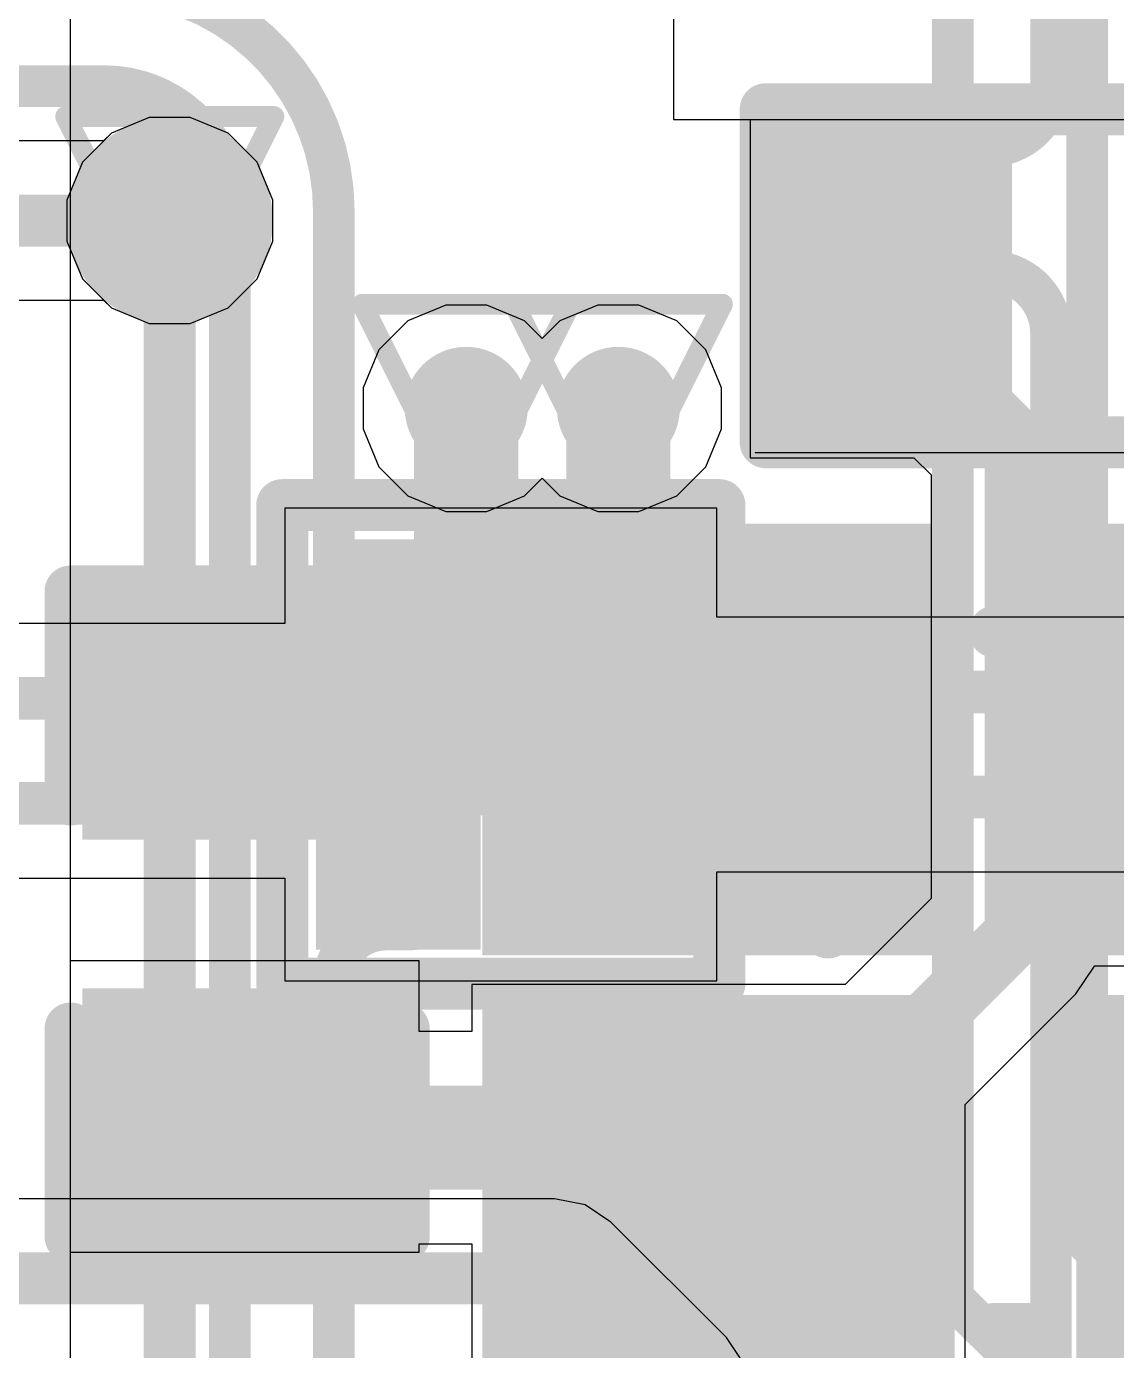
# Model space of a CAD drawing. Header units: inches. Extents: x -6 to 283, y -12 to 154.
# Drawn here: x 18.563 to 21.223, y 3.135 to 6.367 of the extents above; entities that cross this region are included whole.
import ezdxf

# ---------------------------------------------------------------- set-up
doc = ezdxf.new("R2010")
doc.units = ezdxf.units.IN
for name, color, linetype in [('Bottom Layer', 5, 'Continuous'), ('Bottom Overlay', 54, 'Continuous'), ('Bottom Paste', 16, 'Continuous'), ('Bottom Solder', 6, 'Continuous'), ('Drill Drawing', 1, 'Continuous'), ('GND-1', 16, 'Continuous'), ('GND-2', 90, 'Continuous'), ('GND-3', 216, 'Continuous'), ('GND-4', 54, 'Continuous'), ('PWR-1', 156, 'Continuous'), ('PWR-2', 130, 'Continuous'), ('Signal L1', 76, 'Continuous'), ('Signal L2', 6, 'Continuous'), ('Top Layer', 1, 'Continuous'), ('Top Overlay', 2, 'Continuous'), ('Top Paste', 8, 'Continuous'), ('Top Solder', 216, 'Continuous'), ('Via Holes', 16, 'Continuous')]:
    doc.layers.add(name, color=color, linetype=linetype)

# ---------------------------------------------------------------- blocks, each defined once
blk = doc.blocks.new('Q22FA12800078__46')
at = {"layer": 'Top Layer'}
for points in [[(-1.2, 1), (-0.25, 1), (-0.25, 0.15), (-1.2, 0.15)], [(0.25, 1), (1.2, 1), (1.2, 0.15), (0.25, 0.15)], [(-1.2, -0.15), (-0.25, -0.15), (-0.25, -1), (-1.2, -1)], [(0.25, -0.15), (1.2, -0.15), (1.2, -1), (0.25, -1)]]:
    blk.add_hatch(color=1, dxfattribs=at).paths.add_polyline_path(points)
at = {"layer": 'Top Paste'}
for points in [[(-1.2, 1), (-0.25, 1), (-0.25, 0.15), (-1.2, 0.15)], [(0.25, 1), (1.2, 1), (1.2, 0.15), (0.25, 0.15)], [(-1.2, -0.15), (-0.25, -0.15), (-0.25, -1), (-1.2, -1)], [(0.25, -0.15), (1.2, -0.15), (1.2, -1), (0.25, -1)]]:
    blk.add_hatch(color=8, dxfattribs=at).paths.add_polyline_path(points)
at = {"layer": 'Top Solder'}
for points in [[(-1.3016, 1.1016), (-0.1484, 1.1016), (-0.1484, 0.0484), (-1.3016, 0.0484)], [(0.1484, 1.1016), (1.3016, 1.1016), (1.3016, 0.0484), (0.1484, 0.0484)], [(-1.3016, -0.0484), (-0.1484, -0.0484), (-0.1484, -1.1016), (-1.3016, -1.1016)], [(0.1484, -0.0484), (1.3016, -0.0484), (1.3016, -1.1016), (0.1484, -1.1016)]]:
    blk.add_hatch(color=216, dxfattribs=at).paths.add_polyline_path(points)
at = {"layer": 'Top Overlay'}
for points in [[(-1.5332, 1.1202, 0.127, 0.127, 0), (-1.5332, 0.8734, 0.127, 0.127, 0)], [(-1.4098, 0.9968, 0.127, 0.127, 0), (-1.5332, 1.1202, 0.127, 0.127, 0)], [(-1.4098, 0.9968, 0.127, 0.127, 0), (-1.5332, 0.8734, 0.127, 0.127, 0)], [(0.0508, 0.8636, 0.127, 0.127, 0), (-0.0508, 0.8636, 0.127, 0.127, 0)], [(0.0508, -0.8382, 0.127, 0.127, 0), (-0.0508, -0.8382, 0.127, 0.127, 0)]]:
    blk.add_lwpolyline(points, format="xyseb", dxfattribs=at)
for points in [[(-1.5649, 1.1202, 0.0635, 0.0635, 1), (-1.5014, 1.1202, 0.0635, 0.0635, 1)], [(-1.5649, 1.1202, 0.0635, 0.0635, 1), (-1.5014, 1.1202, 0.0635, 0.0635, 1)], [(-1.4415, 0.9968, 0.0635, 0.0635, 1), (-1.378, 0.9968, 0.0635, 0.0635, 1)], [(-1.4415, 0.9968, 0.0635, 0.0635, 1), (-1.378, 0.9968, 0.0635, 0.0635, 1)], [(-1.5649, 0.8734, 0.0635, 0.0635, 1), (-1.5014, 0.8734, 0.0635, 0.0635, 1)], [(-1.5649, 0.8734, 0.0635, 0.0635, 1), (-1.5014, 0.8734, 0.0635, 0.0635, 1)], [(-0.0825, 0.8636, 0.0635, 0.0635, 1), (-0.0191, 0.8636, 0.0635, 0.0635, 1)], [(0.0191, 0.8636, 0.0635, 0.0635, 1), (0.0825, 0.8636, 0.0635, 0.0635, 1)], [(-0.0825, -0.8382, 0.0635, 0.0635, 1), (-0.0191, -0.8382, 0.0635, 0.0635, 1)], [(0.0191, -0.8382, 0.0635, 0.0635, 1), (0.0825, -0.8382, 0.0635, 0.0635, 1)]]:
    blk.add_lwpolyline(points, format="xyseb", close=True, dxfattribs=at)
blk = doc.blocks.new('R___0402_74')
at = {"layer": 'Top Layer'}
for points in [[(-0.6985, -0.3175), (-0.6985, 0.3175), (-0.2413, 0.3175), (-0.2413, -0.3175)], [(0.2413, -0.3175), (0.2413, 0.3175), (0.6985, 0.3175), (0.6985, -0.3175)]]:
    blk.add_hatch(color=1, dxfattribs=at).paths.add_polyline_path(points)
at = {"layer": 'Top Paste'}
for points in [[(-0.6985, -0.3175), (-0.6985, 0.3175), (-0.2413, 0.3175), (-0.2413, -0.3175)], [(0.2413, -0.3175), (0.2413, 0.3175), (0.6985, 0.3175), (0.6985, -0.3175)]]:
    blk.add_hatch(color=8, dxfattribs=at).paths.add_polyline_path(points)
at = {"layer": 'Top Solder'}
for points in [[(-0.7535, -0.3725), (-0.7535, 0.3725), (-0.1863, 0.3725), (-0.1863, -0.3725)], [(0.1863, -0.3725), (0.1863, 0.3725), (0.7535, 0.3725), (0.7535, -0.3725)]]:
    blk.add_hatch(color=216, dxfattribs=at).paths.add_polyline_path(points)
at = {"layer": 'Top Overlay'}
for points in [[(-0.7874, -0.4064, 0.127, 0.127, 0), (-0.7874, 0.4064, 0.127, 0.127, 0)], [(-0.7874, 0.4064, 0.127, 0.127, 0), (0.7874, 0.4064, 0.127, 0.127, 0)], [(0.7874, -0.4064, 0.127, 0.127, 0), (0.7874, 0.4064, 0.127, 0.127, 0)], [(-0.7874, -0.4064, 0.127, 0.127, 0), (0.7874, -0.4064, 0.127, 0.127, 0)], [(-0.8128, -0.4318, 0.00323, 0.00323, 0), (0.8128, -0.4318, 0.00323, 0.00323, 0)]]:
    blk.add_lwpolyline(points, format="xyseb", dxfattribs=at)
for points in [[(-0.8191, 0.4064, 0.0635, 0.0635, 1), (-0.7556, 0.4064, 0.0635, 0.0635, 1)], [(-0.8191, 0.4064, 0.0635, 0.0635, 1), (-0.7556, 0.4064, 0.0635, 0.0635, 1)], [(0.7556, 0.4064, 0.0635, 0.0635, 1), (0.8191, 0.4064, 0.0635, 0.0635, 1)], [(0.7556, 0.4064, 0.0635, 0.0635, 1), (0.8191, 0.4064, 0.0635, 0.0635, 1)], [(-0.8191, -0.4064, 0.0635, 0.0635, 1), (-0.7556, -0.4064, 0.0635, 0.0635, 1)], [(-0.8191, -0.4064, 0.0635, 0.0635, 1), (-0.7556, -0.4064, 0.0635, 0.0635, 1)], [(0.7556, -0.4064, 0.0635, 0.0635, 1), (0.8191, -0.4064, 0.0635, 0.0635, 1)], [(0.7556, -0.4064, 0.0635, 0.0635, 1), (0.8191, -0.4064, 0.0635, 0.0635, 1)], [(-0.8136, -0.4318, 0.00161, 0.00161, 1), (-0.812, -0.4318, 0.00161, 0.00161, 1)], [(0.812, -0.4318, 0.00161, 0.00161, 1), (0.8136, -0.4318, 0.00161, 0.00161, 1)]]:
    blk.add_lwpolyline(points, format="xyseb", close=True, dxfattribs=at)
blk = doc.blocks.new('0302_B_180')
at = {"layer": 'Bottom Layer'}
for points in [[(-0.4001, 0.45), (-0.1001, 0.45), (-0.1001, 0.15), (-0.4001, 0.15)], [(0.1001, 0.45), (0.4001, 0.45), (0.4001, 0.15), (0.1001, 0.15)], [(-0.4001, -0.15), (-0.1001, -0.15), (-0.1001, -0.45), (-0.4001, -0.45)], [(0.1001, -0.15), (0.4001, -0.15), (0.4001, -0.45), (0.1001, -0.45)]]:
    blk.add_hatch(color=5, dxfattribs=at).paths.add_polyline_path(points)
at = {"layer": 'Bottom Paste'}
for points in [[(-0.4001, 0.45), (-0.1001, 0.45), (-0.1001, 0.15), (-0.4001, 0.15)], [(0.1001, 0.45), (0.4001, 0.45), (0.4001, 0.15), (0.1001, 0.15)], [(-0.4001, -0.15), (-0.1001, -0.15), (-0.1001, -0.45), (-0.4001, -0.45)], [(0.1001, -0.15), (0.4001, -0.15), (0.4001, -0.45), (0.1001, -0.45)]]:
    blk.add_hatch(color=16, dxfattribs=at).paths.add_polyline_path(points)
at = {"layer": 'Bottom Solder'}
for points in [[(-0.4509, 0.5008), (-0.0493, 0.5008), (-0.0493, 0.0992), (-0.4509, 0.0992)], [(0.0493, 0.5008), (0.4509, 0.5008), (0.4509, 0.0992), (0.0493, 0.0992)], [(-0.4509, -0.0992), (-0.0493, -0.0992), (-0.0493, -0.5008), (-0.4509, -0.5008)], [(0.0493, -0.0992), (0.4509, -0.0992), (0.4509, -0.5008), (0.0493, -0.5008)]]:
    blk.add_hatch(color=6, dxfattribs=at).paths.add_polyline_path(points)
at = {"layer": 'Bottom Overlay'}
for points in [[(-0.5334, 0.5842, 0.127, 0.127, 0), (0.5334, 0.5842, 0.127, 0.127, 0)], [(-0.5334, -0.5842, 0.127, 0.127, 0), (-0.5334, 0.5842, 0.127, 0.127, 0)], [(0.5334, -0.5842, 0.127, 0.127, 0), (0.5334, 0.5842, 0.127, 0.127, 0)], [(0.6713, -0.3318, 0.127, 0.127, 0), (0.7983, -0.2048, 0.127, 0.127, 0)], [(0.7983, -0.4588, 0.127, 0.127, 0), (0.7983, -0.2048, 0.127, 0.127, 0)], [(0.6713, -0.3318, 0.127, 0.127, 0), (0.7983, -0.4588, 0.127, 0.127, 0)], [(-0.5334, -0.5842, 0.127, 0.127, 0), (0.5334, -0.5842, 0.127, 0.127, 0)]]:
    blk.add_lwpolyline(points, format="xyseb", dxfattribs=at)
for points in [[(-0.5651, 0.5842, 0.0635, 0.0635, 1), (-0.5016, 0.5842, 0.0635, 0.0635, 1)], [(-0.5651, 0.5842, 0.0635, 0.0635, 1), (-0.5016, 0.5842, 0.0635, 0.0635, 1)], [(0.5016, 0.5842, 0.0635, 0.0635, 1), (0.5651, 0.5842, 0.0635, 0.0635, 1)], [(0.5016, 0.5842, 0.0635, 0.0635, 1), (0.5651, 0.5842, 0.0635, 0.0635, 1)], [(0.7666, -0.2048, 0.0635, 0.0635, 1), (0.8301, -0.2048, 0.0635, 0.0635, 1)], [(0.7666, -0.2048, 0.0635, 0.0635, 1), (0.8301, -0.2048, 0.0635, 0.0635, 1)], [(0.6396, -0.3318, 0.0635, 0.0635, 1), (0.7031, -0.3318, 0.0635, 0.0635, 1)], [(0.6396, -0.3318, 0.0635, 0.0635, 1), (0.7031, -0.3318, 0.0635, 0.0635, 1)], [(0.7666, -0.4588, 0.0635, 0.0635, 1), (0.8301, -0.4588, 0.0635, 0.0635, 1)], [(0.7666, -0.4588, 0.0635, 0.0635, 1), (0.8301, -0.4588, 0.0635, 0.0635, 1)], [(-0.5651, -0.5842, 0.0635, 0.0635, 1), (-0.5016, -0.5842, 0.0635, 0.0635, 1)], [(-0.5651, -0.5842, 0.0635, 0.0635, 1), (-0.5016, -0.5842, 0.0635, 0.0635, 1)], [(0.5016, -0.5842, 0.0635, 0.0635, 1), (0.5651, -0.5842, 0.0635, 0.0635, 1)], [(0.5016, -0.5842, 0.0635, 0.0635, 1), (0.5651, -0.5842, 0.0635, 0.0635, 1)]]:
    blk.add_lwpolyline(points, format="xyseb", close=True, dxfattribs=at)
blk = doc.blocks.new('C___0402_228')
at = {"layer": 'Top Layer'}
for points in [[(-0.6985, -0.3175), (-0.6985, 0.3175), (-0.2413, 0.3175), (-0.2413, -0.3175)], [(0.2413, -0.3175), (0.2413, 0.3175), (0.6985, 0.3175), (0.6985, -0.3175)]]:
    blk.add_hatch(color=1, dxfattribs=at).paths.add_polyline_path(points)
at = {"layer": 'Top Paste'}
for points in [[(-0.6985, -0.3175), (-0.6985, 0.3175), (-0.2413, 0.3175), (-0.2413, -0.3175)], [(0.2413, -0.3175), (0.2413, 0.3175), (0.6985, 0.3175), (0.6985, -0.3175)]]:
    blk.add_hatch(color=8, dxfattribs=at).paths.add_polyline_path(points)
at = {"layer": 'Top Solder'}
for points in [[(-0.7585, -0.3775), (-0.7585, 0.3775), (-0.1813, 0.3775), (-0.1813, -0.3775)], [(0.1813, -0.3775), (0.1813, 0.3775), (0.7585, 0.3775), (0.7585, -0.3775)]]:
    blk.add_hatch(color=216, dxfattribs=at).paths.add_polyline_path(points)
at = {"layer": 'Top Overlay'}
for points in [[(-0.2794, 0.4064, 0.127, 0.127, 0), (-0.7874, 0.4064, 0.127, 0.127, 0)], [(-0.7874, -0.4064, 0.127, 0.127, 0), (-0.7874, 0.4064, 0.127, 0.127, 0)], [(0.2794, 0.4064, 0.127, 0.127, 0), (0.7874, 0.4064, 0.127, 0.127, 0)], [(0.7874, -0.4064, 0.127, 0.127, 0), (0.7874, 0.4064, 0.127, 0.127, 0)], [(-0.7874, -0.4064, 0.127, 0.127, 0), (-0.2794, -0.4064, 0.127, 0.127, 0)], [(0.2794, -0.4064, 0.127, 0.127, 0), (0.7874, -0.4064, 0.127, 0.127, 0)]]:
    blk.add_lwpolyline(points, format="xyseb", dxfattribs=at)
for points in [[(-0.8191, 0.4064, 0.0635, 0.0635, 1), (-0.7556, 0.4064, 0.0635, 0.0635, 1)], [(-0.8191, 0.4064, 0.0635, 0.0635, 1), (-0.7556, 0.4064, 0.0635, 0.0635, 1)], [(-0.3111, 0.4064, 0.0635, 0.0635, 1), (-0.2477, 0.4064, 0.0635, 0.0635, 1)], [(0.2477, 0.4064, 0.0635, 0.0635, 1), (0.3111, 0.4064, 0.0635, 0.0635, 1)], [(0.7556, 0.4064, 0.0635, 0.0635, 1), (0.8191, 0.4064, 0.0635, 0.0635, 1)], [(0.7556, 0.4064, 0.0635, 0.0635, 1), (0.8191, 0.4064, 0.0635, 0.0635, 1)], [(-0.8192, -0.4064, 0.0635, 0.0635, 1), (-0.7557, -0.4064, 0.0635, 0.0635, 1)], [(-0.8192, -0.4064, 0.0635, 0.0635, 1), (-0.7557, -0.4064, 0.0635, 0.0635, 1)], [(-0.3111, -0.4064, 0.0635, 0.0635, 1), (-0.2477, -0.4064, 0.0635, 0.0635, 1)], [(0.2477, -0.4064, 0.0635, 0.0635, 1), (0.3112, -0.4064, 0.0635, 0.0635, 1)], [(0.7556, -0.4064, 0.0635, 0.0635, 1), (0.8191, -0.4064, 0.0635, 0.0635, 1)], [(0.7556, -0.4064, 0.0635, 0.0635, 1), (0.8191, -0.4064, 0.0635, 0.0635, 1)]]:
    blk.add_lwpolyline(points, format="xyseb", close=True, dxfattribs=at)

msp = doc.modelspace()

# ---------------------------------------------------------------- hatches: boundary and pattern name
at = {"layer": 'Bottom Layer'}
h = msp.add_hatch(color=5, dxfattribs=at)
edge = h.paths.add_edge_path()
edge.add_arc((18.9128, 5.8935), 0.15, 0, 360)
h = msp.add_hatch(color=5, dxfattribs=at)
edge = h.paths.add_edge_path()
edge.add_arc((19.6361, 5.4353), 0.15, 0, 360)
h = msp.add_hatch(color=5, dxfattribs=at)
edge = h.paths.add_edge_path()
edge.add_arc((20.0074, 5.4353), 0.15, 0, 360)
at = {"layer": 'Bottom Solder'}
h = msp.add_hatch(color=6, dxfattribs=at)
edge = h.paths.add_edge_path()
edge.add_arc((18.9128, 5.8935), 0.2516, 0, 360)
at = {"layer": 'GND-1'}
h = msp.add_hatch(color=16, dxfattribs=at)
edge = h.paths.add_edge_path()
edge.add_arc((19.6361, 5.4353), 0.15, 0, 360)
h = msp.add_hatch(color=16, dxfattribs=at)
edge = h.paths.add_edge_path()
edge.add_arc((20.0074, 5.4353), 0.15, 0, 360)
at = {"layer": 'GND-2'}
h = msp.add_hatch(color=90, dxfattribs=at)
edge = h.paths.add_edge_path()
edge.add_arc((19.6361, 5.4353), 0.15, 0, 360)
h = msp.add_hatch(color=90, dxfattribs=at)
edge = h.paths.add_edge_path()
edge.add_arc((20.0074, 5.4353), 0.15, 0, 360)
at = {"layer": 'GND-3'}
h = msp.add_hatch(color=216, dxfattribs=at)
edge = h.paths.add_edge_path()
edge.add_arc((19.6361, 5.4353), 0.15, 0, 360)
h = msp.add_hatch(color=216, dxfattribs=at)
edge = h.paths.add_edge_path()
edge.add_arc((20.0074, 5.4353), 0.15, 0, 360)
at = {"layer": 'GND-4'}
h = msp.add_hatch(color=54, dxfattribs=at)
edge = h.paths.add_edge_path()
edge.add_arc((18.9128, 5.8935), 0.15, 0, 360)
h = msp.add_hatch(color=54, dxfattribs=at)
edge = h.paths.add_edge_path()
edge.add_arc((19.6361, 5.4353), 0.15, 0, 360)
h = msp.add_hatch(color=54, dxfattribs=at)
edge = h.paths.add_edge_path()
edge.add_arc((20.0074, 5.4353), 0.15, 0, 360)
at = {"layer": 'PWR-1'}
h = msp.add_hatch(color=156, dxfattribs=at)
edge = h.paths.add_edge_path()
edge.add_arc((19.6361, 5.4353), 0.15, 0, 360)
h = msp.add_hatch(color=156, dxfattribs=at)
edge = h.paths.add_edge_path()
edge.add_arc((20.0074, 5.4353), 0.15, 0, 360)
at = {"layer": 'PWR-2'}
h = msp.add_hatch(color=130, dxfattribs=at)
edge = h.paths.add_edge_path()
edge.add_arc((19.6361, 5.4353), 0.15, 0, 360)
h = msp.add_hatch(color=130, dxfattribs=at)
edge = h.paths.add_edge_path()
edge.add_arc((20.0074, 5.4353), 0.15, 0, 360)
at = {"layer": 'Signal L1'}
h = msp.add_hatch(color=76, dxfattribs=at)
edge = h.paths.add_edge_path()
edge.add_arc((19.6361, 5.4353), 0.15, 0, 360)
h = msp.add_hatch(color=76, dxfattribs=at)
edge = h.paths.add_edge_path()
edge.add_arc((20.0074, 5.4353), 0.15, 0, 360)
at = {"layer": 'Signal L2'}
h = msp.add_hatch(color=6, dxfattribs=at)
edge = h.paths.add_edge_path()
edge.add_arc((18.9128, 5.8935), 0.15, 0, 360)
h = msp.add_hatch(color=6, dxfattribs=at)
edge = h.paths.add_edge_path()
edge.add_arc((19.6361, 5.4353), 0.15, 0, 360)
h = msp.add_hatch(color=6, dxfattribs=at)
edge = h.paths.add_edge_path()
edge.add_arc((20.0074, 5.4353), 0.15, 0, 360)
at = {"layer": 'Top Layer'}
h = msp.add_hatch(color=1, dxfattribs=at)
edge = h.paths.add_edge_path()
edge.add_arc((19.6361, 5.4353), 0.15, 0, 360)
h = msp.add_hatch(color=1, dxfattribs=at)
edge = h.paths.add_edge_path()
edge.add_arc((20.0074, 5.4353), 0.15, 0, 360)
msp.add_hatch(color=1, dxfattribs=at).paths.add_polyline_path([(18.7596, 4.4421), (20.7267, 4.4421), (20.7267, 5.0517), (18.7596, 5.0517)])
at = {"layer": 'Via Holes'}
h = msp.add_hatch(color=7, dxfattribs=at)
edge = h.paths.add_edge_path()
edge.add_arc((18.9128, 5.8935), 0.075, 0, 360)
h = msp.add_hatch(color=7, dxfattribs=at)
edge = h.paths.add_edge_path()
edge.add_arc((19.6361, 5.4353), 0.075, 0, 360)
h = msp.add_hatch(color=7, dxfattribs=at)
edge = h.paths.add_edge_path()
edge.add_arc((20.0074, 5.4353), 0.075, 0, 360)

# ---------------------------------------------------------------- linework, layer by layer
at = {"layer": 'Bottom Layer'}
for p, q in [((18.8627, 6.1451), (18.7702, 6.1068)), ((18.9628, 6.1451), (18.8627, 6.1451)), ((19.0553, 6.1068), (18.9628, 6.1451)), ((18.7512, 6.0878), (17.8353, 6.0878)), ((18.7702, 6.1068), (18.7512, 6.0878)), ((19.126, 6.0361), (19.0553, 6.1068)), ((19.1644, 5.9436), (19.126, 6.0361)), ((19.1644, 5.8435), (19.1644, 5.9436)), ((19.126, 5.751), (19.1644, 5.8435)), ((19.0553, 5.6802), (19.126, 5.751)), ((17.49, 5.6993), (18.7512, 5.6993)), ((18.7512, 5.6993), (18.7702, 5.6802)), ((18.7702, 5.6802), (18.8627, 5.6419)), ((18.9628, 5.6419), (19.0553, 5.6802)), ((18.8627, 5.6419), (18.9628, 5.6419)), ((20.2476, 5.1917), (19.1935, 5.1917)), ((19.1935, 5.1917), (19.1935, 4.9098)), ((20.2476, 4.9256), (20.2476, 5.1917)), ((24.4922, 4.9256), (20.2476, 4.9256)), ((19.1935, 4.9098), (17.49, 4.9098)), ((20.2476, 4.0378), (20.2476, 4.3039)), ((20.2476, 4.3039), (24.8204, 4.3039)), ((17.49, 4.2881), (19.1935, 4.2881)), ((19.1935, 4.2881), (19.1935, 4.0378)), ((19.1935, 4.0378), (20.2476, 4.0378)), ((19.8519, 3.5057), (17.49, 3.5057)), ((19.9263, 3.4909), (19.8519, 3.5057)), ((19.9893, 3.4488), (19.9263, 3.4909)), ((20.2713, 3.1667), (19.9893, 3.4488)), ((20.3134, 3.1037), (20.2713, 3.1667))]:
    msp.add_line(p, q, dxfattribs=at)
for points in [[(15.6869, 5.8935, 0.127, 0.127, 0), (18.9128, 5.8935, 0.127, 0.127, 0)], [(19.283, 4.7272, 0.1041, 0.1041, 0), (19.4705, 4.9147, 0.1041, 0.1041, 0)], [(19.9706, 4.9147, 0.1041, 0.1041, 0), (20.0685, 4.8168, 0.1041, 0.1041, 0)], [(20.0685, 4.804, 0.1041, 0.1041, 0), (20.0685, 4.8168, 0.1041, 0.1041, 0)], [(20.0685, 4.804, 0.1041, 0.1041, 0), (20.1296, 4.743, 0.1041, 0.1041, 0)], [(20.1296, 4.743, 0.1041, 0.1041, 0), (29.7036, 4.743, 0.1041, 0.1041, 0)], [(17.4063, 4.7272, 0.1041, 0.1041, 0), (19.283, 4.7272, 0.1041, 0.1041, 0)], [(20.0685, 4.4255, 0.1041, 0.1041, 0), (20.1296, 4.4865, 0.1041, 0.1041, 0)], [(20.1296, 4.4865, 0.1041, 0.1041, 0), (29.7036, 4.4865, 0.1041, 0.1041, 0)], [(17.3795, 4.4707, 0.1041, 0.1041, 0), (19.3145, 4.4707, 0.1041, 0.1041, 0)], [(19.3145, 4.4707, 0.1041, 0.1041, 0), (19.4705, 4.3148, 0.1041, 0.1041, 0)], [(19.9706, 4.3148, 0.1041, 0.1041, 0), (20.0685, 4.4127, 0.1041, 0.1041, 0)], [(20.0685, 4.4127, 0.1041, 0.1041, 0), (20.0685, 4.4255, 0.1041, 0.1041, 0)], [(16.0457, 3.3114, 0.127, 0.127, 0), (19.8519, 3.3114, 0.127, 0.127, 0)], [(19.8519, 3.3114, 0.127, 0.127, 0), (20.134, 3.0294, 0.127, 0.127, 0)]]:
    msp.add_lwpolyline(points, format="xyseb", dxfattribs=at)
for points in [[(18.881, 5.8935, 0.0635, 0.0635, 1), (18.9445, 5.8935, 0.0635, 0.0635, 1)], [(19.4445, 4.9147, 0.0521, 0.0521, 1), (19.4965, 4.9147, 0.0521, 0.0521, 1)], [(19.9446, 4.9147, 0.0521, 0.0521, 1), (19.9967, 4.9147, 0.0521, 0.0521, 1)], [(20.0425, 4.8168, 0.0521, 0.0521, 1), (20.0946, 4.8168, 0.0521, 0.0521, 1)], [(20.0425, 4.8168, 0.0521, 0.0521, 1), (20.0946, 4.8168, 0.0521, 0.0521, 1)], [(20.0425, 4.804, 0.0521, 0.0521, 1), (20.0946, 4.804, 0.0521, 0.0521, 1)], [(20.0425, 4.804, 0.0521, 0.0521, 1), (20.0946, 4.804, 0.0521, 0.0521, 1)], [(20.1035, 4.743, 0.0521, 0.0521, 1), (20.1556, 4.743, 0.0521, 0.0521, 1)], [(20.1035, 4.743, 0.0521, 0.0521, 1), (20.1556, 4.743, 0.0521, 0.0521, 1)], [(19.257, 4.7272, 0.0521, 0.0521, 1), (19.3091, 4.7272, 0.0521, 0.0521, 1)], [(19.257, 4.7272, 0.0521, 0.0521, 1), (19.3091, 4.7272, 0.0521, 0.0521, 1)], [(20.1035, 4.4865, 0.0521, 0.0521, 1), (20.1556, 4.4865, 0.0521, 0.0521, 1)], [(20.1035, 4.4865, 0.0521, 0.0521, 1), (20.1556, 4.4865, 0.0521, 0.0521, 1)], [(19.2885, 4.4707, 0.0521, 0.0521, 1), (19.3406, 4.4707, 0.0521, 0.0521, 1)], [(19.2885, 4.4707, 0.0521, 0.0521, 1), (19.3406, 4.4707, 0.0521, 0.0521, 1)], [(20.0425, 4.4255, 0.0521, 0.0521, 1), (20.0946, 4.4255, 0.0521, 0.0521, 1)], [(20.0425, 4.4255, 0.0521, 0.0521, 1), (20.0946, 4.4255, 0.0521, 0.0521, 1)], [(20.0425, 4.4127, 0.0521, 0.0521, 1), (20.0946, 4.4127, 0.0521, 0.0521, 1)], [(20.0425, 4.4127, 0.0521, 0.0521, 1), (20.0946, 4.4127, 0.0521, 0.0521, 1)], [(19.4445, 4.3148, 0.0521, 0.0521, 1), (19.4965, 4.3148, 0.0521, 0.0521, 1)], [(19.9446, 4.3148, 0.0521, 0.0521, 1), (19.9967, 4.3148, 0.0521, 0.0521, 1)], [(19.8202, 3.3114, 0.0635, 0.0635, 1), (19.8837, 3.3114, 0.0635, 0.0635, 1)], [(19.8202, 3.3114, 0.0635, 0.0635, 1), (19.8837, 3.3114, 0.0635, 0.0635, 1)]]:
    msp.add_lwpolyline(points, format="xyseb", close=True, dxfattribs=at)
at = {"layer": 'Drill Drawing'}
for points in [[(18.6588, 6.1475, 0.0508, 0.0508, 0), (19.1668, 6.1475, 0.0508, 0.0508, 0)], [(18.6588, 6.1475, 0.0508, 0.0508, 0), (18.9128, 5.6395, 0.0508, 0.0508, 0)], [(18.9128, 5.6395, 0.0508, 0.0508, 0), (19.1668, 6.1475, 0.0508, 0.0508, 0)], [(19.3821, 5.6893, 0.0508, 0.0508, 0), (19.8901, 5.6893, 0.0508, 0.0508, 0)], [(19.3821, 5.6893, 0.0508, 0.0508, 0), (19.6361, 5.1813, 0.0508, 0.0508, 0)], [(19.6361, 5.1813, 0.0508, 0.0508, 0), (19.8901, 5.6893, 0.0508, 0.0508, 0)], [(19.7534, 5.6893, 0.0508, 0.0508, 0), (20.2614, 5.6893, 0.0508, 0.0508, 0)], [(19.7534, 5.6893, 0.0508, 0.0508, 0), (20.0074, 5.1813, 0.0508, 0.0508, 0)], [(20.0074, 5.1813, 0.0508, 0.0508, 0), (20.2614, 5.6893, 0.0508, 0.0508, 0)]]:
    msp.add_lwpolyline(points, format="xyseb", dxfattribs=at)
for points in [[(18.6461, 6.1475, 0.0254, 0.0254, 1), (18.6715, 6.1475, 0.0254, 0.0254, 1)], [(18.6461, 6.1475, 0.0254, 0.0254, 1), (18.6715, 6.1475, 0.0254, 0.0254, 1)], [(19.1541, 6.1475, 0.0254, 0.0254, 1), (19.1795, 6.1475, 0.0254, 0.0254, 1)], [(19.1541, 6.1475, 0.0254, 0.0254, 1), (19.1795, 6.1475, 0.0254, 0.0254, 1)], [(19.3694, 5.6893, 0.0254, 0.0254, 1), (19.3948, 5.6893, 0.0254, 0.0254, 1)], [(19.3694, 5.6893, 0.0254, 0.0254, 1), (19.3948, 5.6893, 0.0254, 0.0254, 1)], [(19.7407, 5.6893, 0.0254, 0.0254, 1), (19.7661, 5.6893, 0.0254, 0.0254, 1)], [(19.7407, 5.6893, 0.0254, 0.0254, 1), (19.7661, 5.6893, 0.0254, 0.0254, 1)], [(19.8774, 5.6893, 0.0254, 0.0254, 1), (19.9028, 5.6893, 0.0254, 0.0254, 1)], [(19.8774, 5.6893, 0.0254, 0.0254, 1), (19.9028, 5.6893, 0.0254, 0.0254, 1)], [(20.2487, 5.6893, 0.0254, 0.0254, 1), (20.2741, 5.6893, 0.0254, 0.0254, 1)], [(20.2487, 5.6893, 0.0254, 0.0254, 1), (20.2741, 5.6893, 0.0254, 0.0254, 1)], [(18.9001, 5.6395, 0.0254, 0.0254, 1), (18.9255, 5.6395, 0.0254, 0.0254, 1)], [(18.9001, 5.6395, 0.0254, 0.0254, 1), (18.9255, 5.6395, 0.0254, 0.0254, 1)], [(19.6234, 5.1813, 0.0254, 0.0254, 1), (19.6488, 5.1813, 0.0254, 0.0254, 1)], [(19.6234, 5.1813, 0.0254, 0.0254, 1), (19.6488, 5.1813, 0.0254, 0.0254, 1)], [(19.9947, 5.1813, 0.0254, 0.0254, 1), (20.0201, 5.1813, 0.0254, 0.0254, 1)], [(19.9947, 5.1813, 0.0254, 0.0254, 1), (20.0201, 5.1813, 0.0254, 0.0254, 1)]]:
    msp.add_lwpolyline(points, format="xyseb", close=True, dxfattribs=at)
at = {"layer": 'GND-4'}
for p, q in [((18.8627, 6.1451), (18.7702, 6.1068)), ((18.9628, 6.1451), (18.8627, 6.1451)), ((19.0553, 6.1068), (18.9628, 6.1451)), ((18.7702, 6.1068), (18.6995, 6.0361)), ((19.126, 6.0361), (19.0553, 6.1068)), ((18.6995, 6.0361), (18.6612, 5.9436)), ((19.1644, 5.9436), (19.126, 6.0361)), ((18.6612, 5.9436), (18.6612, 5.8435)), ((19.1644, 5.8435), (19.1644, 5.9436)), ((18.6612, 5.8435), (18.6995, 5.751)), ((19.126, 5.751), (19.1644, 5.8435)), ((18.6995, 5.751), (18.7702, 5.6802)), ((19.0553, 5.6802), (19.126, 5.751)), ((18.7702, 5.6802), (18.8627, 5.6419)), ((18.9628, 5.6419), (19.0553, 5.6802)), ((18.8627, 5.6419), (18.9628, 5.6419))]:
    msp.add_line(p, q, dxfattribs=at)
at = {"layer": 'PWR-1'}
for p, q in [((19.586, 5.6869), (19.4936, 5.6486)), ((19.6861, 5.6869), (19.586, 5.6869)), ((19.7786, 5.6486), (19.6861, 5.6869)), ((19.9573, 5.6869), (19.8648, 5.6486)), ((20.0574, 5.6869), (19.9573, 5.6869)), ((20.1499, 5.6486), (20.0574, 5.6869)), ((19.4936, 5.6486), (19.4228, 5.5778)), ((19.8217, 5.6055), (19.7786, 5.6486)), ((19.8648, 5.6486), (19.8217, 5.6055)), ((20.2207, 5.5778), (20.1499, 5.6486)), ((19.4228, 5.5778), (19.3845, 5.4854)), ((20.259, 5.4854), (20.2207, 5.5778)), ((19.3845, 5.4854), (19.3845, 5.3853)), ((20.259, 5.3853), (20.259, 5.4854)), ((19.3845, 5.3853), (19.4228, 5.2928)), ((20.2207, 5.2928), (20.259, 5.3853)), ((19.4228, 5.2928), (19.4936, 5.222)), ((20.1499, 5.222), (20.2207, 5.2928)), ((19.7786, 5.222), (19.8217, 5.2651)), ((19.8217, 5.2651), (19.8648, 5.222)), ((19.4936, 5.222), (19.586, 5.1837)), ((19.6861, 5.1837), (19.7786, 5.222)), ((19.8648, 5.222), (19.9573, 5.1837)), ((20.0574, 5.1837), (20.1499, 5.222)), ((19.586, 5.1837), (19.6861, 5.1837)), ((19.9573, 5.1837), (20.0574, 5.1837))]:
    msp.add_line(p, q, dxfattribs=at)
at = {"layer": 'PWR-2'}
for p, q in [((19.586, 5.6869), (19.4936, 5.6486)), ((19.6861, 5.6869), (19.586, 5.6869)), ((19.7786, 5.6486), (19.6861, 5.6869)), ((19.9573, 5.6869), (19.8648, 5.6486)), ((20.0574, 5.6869), (19.9573, 5.6869)), ((20.1499, 5.6486), (20.0574, 5.6869)), ((19.4936, 5.6486), (19.4228, 5.5778)), ((19.8217, 5.6055), (19.7786, 5.6486)), ((19.8648, 5.6486), (19.8217, 5.6055)), ((20.2207, 5.5778), (20.1499, 5.6486)), ((19.4228, 5.5778), (19.3845, 5.4854)), ((20.259, 5.4854), (20.2207, 5.5778)), ((19.3845, 5.4854), (19.3845, 5.3853)), ((20.259, 5.3853), (20.259, 5.4854)), ((19.3845, 5.3853), (19.4228, 5.2928)), ((20.2207, 5.2928), (20.259, 5.3853)), ((19.4228, 5.2928), (19.4936, 5.222)), ((20.1499, 5.222), (20.2207, 5.2928)), ((19.7786, 5.222), (19.8217, 5.2651)), ((19.8217, 5.2651), (19.8648, 5.222)), ((19.4936, 5.222), (19.586, 5.1837)), ((19.6861, 5.1837), (19.7786, 5.222)), ((19.8648, 5.222), (19.9573, 5.1837)), ((20.0574, 5.1837), (20.1499, 5.222)), ((19.586, 5.1837), (19.6861, 5.1837)), ((19.9573, 5.1837), (20.0574, 5.1837))]:
    msp.add_line(p, q, dxfattribs=at)
at = {"layer": 'Signal L1'}
for points in [[(20.8235, 3.2642, 0.1016, 0.1016, 0), (20.8235, 14.6725, 0.1016, 0.1016, 0)], [(21.1513, 3.4, 0.1016, 0.1016, 0), (21.1513, 14.3184, 0.1016, 0.1016, 0)], [(18.7535, 6.4757, 0.1016, 0.1016, -0.414214), (19.3131, 5.916, 0.1016, 0.1016, 0)], [(18.3134, 6.2217, 0.1016, 0.1016, 0), (18.7535, 6.2217, 0.1016, 0.1016, 0)], [(18.7535, 6.2217, 0.1016, 0.1016, -0.414214), (19.0591, 5.916, 0.1016, 0.1016, 0)], [(19.0591, 0.1573, 0.1016, 0.1016, 0), (19.0591, 5.916, 0.1016, 0.1016, 0)], [(19.3131, 4.5945, 0.1016, 0.1016, 0), (19.3131, 5.916, 0.1016, 0.1016, 0)], [(19.3131, 4.5437, 0.1016, 0.1016, 0), (19.3131, 4.5945, 0.1016, 0.1016, 0)], [(19.4401, 4.4167, 0.1016, 0.1016, -0.414214), (19.3131, 4.5437, 0.1016, 0.1016, 0)], [(19.4401, 4.4167, 0.1016, 0.1016, 0), (19.4939, 4.4167, 0.1016, 0.1016, 0)], [(19.4939, 4.4167, 0.1016, 0.1016, -1), (19.4939, 4.1627, 0.1016, 0.1016, 0)], [(19.3131, 4.0357, 0.1016, 0.1016, -0.414214), (19.4401, 4.1627, 0.1016, 0.1016, 0)], [(19.4401, 4.1627, 0.1016, 0.1016, 0), (19.4939, 4.1627, 0.1016, 0.1016, 0)], [(19.3131, 3.6633, 0.1016, 0.1016, 0), (19.3131, 4.0357, 0.1016, 0.1016, 0)], [(19.3131, 0.1573, 0.1016, 0.1016, 0), (19.3131, 3.6633, 0.1016, 0.1016, 0)], [(21.1513, 3.4, 0.1016, 0.1016, 0), (22.1108, 2.4405, 0.1016, 0.1016, 0)], [(20.8235, 3.2642, 0.1016, 0.1016, 0), (21.8967, 2.191, 0.1016, 0.1016, 0)]]:
    msp.add_lwpolyline(points, format="xyseb", dxfattribs=at)
for points in [[(18.7281, 6.2217, 0.0508, 0.0508, 1), (18.7789, 6.2217, 0.0508, 0.0508, 1)], [(18.7281, 6.2217, 0.0508, 0.0508, 1), (18.7789, 6.2217, 0.0508, 0.0508, 1)], [(19.0337, 5.916, 0.0508, 0.0508, 1), (19.0845, 5.916, 0.0508, 0.0508, 1)], [(19.0337, 5.916, 0.0508, 0.0508, 1), (19.0845, 5.916, 0.0508, 0.0508, 1)], [(19.2877, 5.916, 0.0508, 0.0508, 1), (19.3385, 5.916, 0.0508, 0.0508, 1)], [(19.2877, 5.916, 0.0508, 0.0508, 1), (19.3385, 5.916, 0.0508, 0.0508, 1)], [(19.2877, 4.5945, 0.0508, 0.0508, 1), (19.3385, 4.5945, 0.0508, 0.0508, 1)], [(19.2877, 4.5945, 0.0508, 0.0508, 1), (19.3385, 4.5945, 0.0508, 0.0508, 1)], [(19.2877, 4.5437, 0.0508, 0.0508, 1), (19.3385, 4.5437, 0.0508, 0.0508, 1)], [(19.2877, 4.5437, 0.0508, 0.0508, 1), (19.3385, 4.5437, 0.0508, 0.0508, 1)], [(19.4147, 4.4167, 0.0508, 0.0508, 1), (19.4655, 4.4167, 0.0508, 0.0508, 1)], [(19.4147, 4.4167, 0.0508, 0.0508, 1), (19.4655, 4.4167, 0.0508, 0.0508, 1)], [(19.4685, 4.4167, 0.0508, 0.0508, 1), (19.5193, 4.4167, 0.0508, 0.0508, 1)], [(19.4685, 4.4167, 0.0508, 0.0508, 1), (19.5193, 4.4167, 0.0508, 0.0508, 1)], [(19.4147, 4.1627, 0.0508, 0.0508, 1), (19.4655, 4.1627, 0.0508, 0.0508, 1)], [(19.4147, 4.1627, 0.0508, 0.0508, 1), (19.4655, 4.1627, 0.0508, 0.0508, 1)], [(19.4685, 4.1627, 0.0508, 0.0508, 1), (19.5193, 4.1627, 0.0508, 0.0508, 1)], [(19.4685, 4.1627, 0.0508, 0.0508, 1), (19.5193, 4.1627, 0.0508, 0.0508, 1)], [(19.2877, 4.0357, 0.0508, 0.0508, 1), (19.3385, 4.0357, 0.0508, 0.0508, 1)], [(19.2877, 4.0357, 0.0508, 0.0508, 1), (19.3385, 4.0357, 0.0508, 0.0508, 1)], [(19.2877, 3.6633, 0.0508, 0.0508, 1), (19.3385, 3.6633, 0.0508, 0.0508, 1)], [(19.2877, 3.6633, 0.0508, 0.0508, 1), (19.3385, 3.6633, 0.0508, 0.0508, 1)], [(21.1259, 3.4, 0.0508, 0.0508, 1), (21.1767, 3.4, 0.0508, 0.0508, 1)], [(21.1259, 3.4, 0.0508, 0.0508, 1), (21.1767, 3.4, 0.0508, 0.0508, 1)], [(20.7981, 3.2642, 0.0508, 0.0508, 1), (20.8489, 3.2642, 0.0508, 0.0508, 1)], [(20.7981, 3.2642, 0.0508, 0.0508, 1), (20.8489, 3.2642, 0.0508, 0.0508, 1)]]:
    msp.add_lwpolyline(points, format="xyseb", close=True, dxfattribs=at)
at = {"layer": 'Signal L2'}
for points in [[(21.0631, 6.2275, 0.1016, 0.1016, 0), (21.0631, 6.5831, 0.1016, 0.1016, 0)], [(21.0631, 6.2275, 0.1016, 0.1016, -0.414214), (20.9107, 6.0751, 0.1016, 0.1016, 0)], [(20.8795, 5.7703, 0.1016, 0.1016, -1), (20.8795, 6.0751, 0.1016, 0.1016, 0)], [(20.8795, 6.0751, 0.1016, 0.1016, 0), (20.9107, 6.0751, 0.1016, 0.1016, 0)], [(18.9128, 1.3576, 0.127, 0.127, 0), (18.9128, 5.8935, 0.127, 0.127, 0)], [(20.8795, 5.7703, 0.1016, 0.1016, 0), (20.9107, 5.7703, 0.1016, 0.1016, 0)], [(20.9107, 5.7703, 0.1016, 0.1016, -0.414214), (21.0631, 5.6179, 0.1016, 0.1016, 0)], [(21.0631, 5.194, 0.1016, 0.1016, 0), (21.0631, 5.6179, 0.1016, 0.1016, 0)], [(21.0631, 0.3242, 0.1016, 0.1016, 0), (21.0631, 5.194, 0.1016, 0.1016, 0)]]:
    msp.add_lwpolyline(points, format="xyseb", dxfattribs=at)
for points in [[(21.0377, 6.2275, 0.0508, 0.0508, 1), (21.0885, 6.2275, 0.0508, 0.0508, 1)], [(21.0377, 6.2275, 0.0508, 0.0508, 1), (21.0885, 6.2275, 0.0508, 0.0508, 1)], [(20.8541, 6.0751, 0.0508, 0.0508, 1), (20.9049, 6.0751, 0.0508, 0.0508, 1)], [(20.8541, 6.0751, 0.0508, 0.0508, 1), (20.9049, 6.0751, 0.0508, 0.0508, 1)], [(20.8853, 6.0751, 0.0508, 0.0508, 1), (20.9361, 6.0751, 0.0508, 0.0508, 1)], [(20.8853, 6.0751, 0.0508, 0.0508, 1), (20.9361, 6.0751, 0.0508, 0.0508, 1)], [(18.881, 5.8935, 0.0635, 0.0635, 1), (18.9445, 5.8935, 0.0635, 0.0635, 1)], [(20.8541, 5.7703, 0.0508, 0.0508, 1), (20.9049, 5.7703, 0.0508, 0.0508, 1)], [(20.8541, 5.7703, 0.0508, 0.0508, 1), (20.9049, 5.7703, 0.0508, 0.0508, 1)], [(20.8853, 5.7703, 0.0508, 0.0508, 1), (20.9361, 5.7703, 0.0508, 0.0508, 1)], [(20.8853, 5.7703, 0.0508, 0.0508, 1), (20.9361, 5.7703, 0.0508, 0.0508, 1)], [(21.0377, 5.6179, 0.0508, 0.0508, 1), (21.0885, 5.6179, 0.0508, 0.0508, 1)], [(21.0377, 5.6179, 0.0508, 0.0508, 1), (21.0885, 5.6179, 0.0508, 0.0508, 1)], [(21.0377, 5.194, 0.0508, 0.0508, 1), (21.0885, 5.194, 0.0508, 0.0508, 1)], [(21.0377, 5.194, 0.0508, 0.0508, 1), (21.0885, 5.194, 0.0508, 0.0508, 1)]]:
    msp.add_lwpolyline(points, format="xyseb", close=True, dxfattribs=at)
at = {"layer": 'Top Layer'}
for p, q in [((20.1416, 9.3765), (20.1416, 6.1399)), ((20.1416, 9.3765), (20.1416, 6.1399)), ((18.6707, 0.3242), (18.6707, 7.3078)), ((18.6707, 4.0865), (18.6707, 7.3078)), ((20.1416, 6.1399), (31.9205, 6.1399)), ((20.1416, 6.1399), (20.3289, 6.1399)), ((20.3289, 6.1399), (20.3289, 5.3144)), ((20.3289, 5.3144), (20.7286, 5.3144)), ((20.7286, 5.3144), (20.7704, 5.2726)), ((20.7704, 5.2726), (20.7704, 4.2384)), ((20.7704, 4.2384), (20.5607, 4.0287)), ((19.5216, 4.0865), (18.6707, 4.0865)), ((19.5216, 3.9137), (19.5216, 4.0865)), ((21.1241, 4.0061), (21.169, 4.0733)), ((21.169, 4.0733), (21.1693, 4.0747)), ((21.1693, 4.0747), (22.3037, 4.0747)), ((20.5607, 4.0287), (19.6497, 4.0287)), ((19.6497, 4.0287), (19.6497, 3.9137)), ((20.8537, 3.7357), (21.1241, 4.0061)), ((21.1241, 4.0061), (21.1241, 4.0061)), ((19.6497, 3.9137), (19.5216, 3.9137)), ((20.8537, 2.9247), (20.8537, 3.7357)), ((19.5216, 3.3753), (19.5216, 3.3958)), ((19.5216, 3.3958), (19.6497, 3.3958)), ((19.6497, 3.3958), (19.6497, 2.9247)), ((18.6707, 2.7899), (18.6707, 3.3753)), ((18.6707, 3.3753), (19.5216, 3.3753))]:
    msp.add_line(p, q, dxfattribs=at)
for points in [[(20.6845, 5.7589, 0.1524, 0.1524, 0), (20.8369, 5.6065, 0.1524, 0.1524, 0)], [(20.8369, 5.499, 0.1524, 0.1524, 0), (20.8369, 5.6065, 0.1524, 0.1524, 0)], [(19.6361, 4.6067, 0.254, 0.254, 0), (19.6361, 5.4353, 0.254, 0.254, 0)], [(20.0074, 4.8711, 0.254, 0.254, 0), (20.0074, 5.4353, 0.254, 0.254, 0)], [(20.8369, 5.499, 0.1524, 0.1524, 0), (20.9776, 5.3584, 0.1524, 0.1524, 0)], [(20.9776, 4.1526, 0.1524, 0.1524, 0), (20.9776, 5.3584, 0.1524, 0.1524, 0)], [(20.0074, 4.8711, 0.254, 0.254, 0), (20.2517, 4.6267, 0.254, 0.254, 0)], [(20.2195, 4.5945, 0.254, 0.254, 0), (20.2517, 4.6267, 0.254, 0.254, 0)], [(19.0771, 4.5945, 0.254, 0.254, 0), (19.6483, 4.5945, 0.254, 0.254, 0)], [(19.6361, 4.6067, 0.254, 0.254, 0), (19.6483, 4.5945, 0.254, 0.254, 0)], [(19.6483, 4.5945, 0.254, 0.254, 0), (20.2195, 4.5945, 0.254, 0.254, 0)], [(20.3017, 3.4767, 0.1524, 0.1524, 0), (20.9776, 4.1526, 0.1524, 0.1524, 0)], [(19.0771, 3.6547, 0.254, 0.254, 0), (20.0737, 3.6547, 0.254, 0.254, 0)], [(20.0737, 3.6547, 0.254, 0.254, 0), (20.2517, 3.4767, 0.254, 0.254, 0)], [(20.2517, 3.4767, 0.1524, 0.1524, 0), (20.3017, 3.4767, 0.1524, 0.1524, 0)]]:
    msp.add_lwpolyline(points, format="xyseb", dxfattribs=at)
for points in [[(20.6464, 5.7589, 0.0762, 0.0762, 1), (20.7226, 5.7589, 0.0762, 0.0762, 1)], [(20.7988, 5.6065, 0.0762, 0.0762, 1), (20.875, 5.6065, 0.0762, 0.0762, 1)], [(20.7988, 5.6065, 0.0762, 0.0762, 1), (20.875, 5.6065, 0.0762, 0.0762, 1)], [(19.5726, 5.4353, 0.127, 0.127, 1), (19.6996, 5.4353, 0.127, 0.127, 1)], [(19.9439, 5.4353, 0.127, 0.127, 1), (20.0709, 5.4353, 0.127, 0.127, 1)], [(20.7988, 5.499, 0.0762, 0.0762, 1), (20.875, 5.499, 0.0762, 0.0762, 1)], [(20.7988, 5.499, 0.0762, 0.0762, 1), (20.875, 5.499, 0.0762, 0.0762, 1)], [(20.9395, 5.3584, 0.0762, 0.0762, 1), (21.0157, 5.3584, 0.0762, 0.0762, 1)], [(20.9395, 5.3584, 0.0762, 0.0762, 1), (21.0157, 5.3584, 0.0762, 0.0762, 1)], [(19.9439, 4.8711, 0.127, 0.127, 1), (20.0709, 4.8711, 0.127, 0.127, 1)], [(19.9439, 4.8711, 0.127, 0.127, 1), (20.0709, 4.8711, 0.127, 0.127, 1)], [(20.1882, 4.6267, 0.127, 0.127, 1), (20.3152, 4.6267, 0.127, 0.127, 1)], [(20.1882, 4.6267, 0.127, 0.127, 1), (20.3152, 4.6267, 0.127, 0.127, 1)], [(19.0136, 4.5945, 0.127, 0.127, 1), (19.1406, 4.5945, 0.127, 0.127, 1)], [(19.5726, 4.6067, 0.127, 0.127, 1), (19.6996, 4.6067, 0.127, 0.127, 1)], [(19.5726, 4.6067, 0.127, 0.127, 1), (19.6996, 4.6067, 0.127, 0.127, 1)], [(19.5848, 4.5945, 0.127, 0.127, 1), (19.7118, 4.5945, 0.127, 0.127, 1)], [(19.5848, 4.5945, 0.127, 0.127, 1), (19.7118, 4.5945, 0.127, 0.127, 1)], [(19.5848, 4.5945, 0.127, 0.127, 1), (19.7118, 4.5945, 0.127, 0.127, 1)], [(20.156, 4.5945, 0.127, 0.127, 1), (20.283, 4.5945, 0.127, 0.127, 1)], [(20.156, 4.5945, 0.127, 0.127, 1), (20.283, 4.5945, 0.127, 0.127, 1)], [(20.9395, 4.1526, 0.0762, 0.0762, 1), (21.0157, 4.1526, 0.0762, 0.0762, 1)], [(20.9395, 4.1526, 0.0762, 0.0762, 1), (21.0157, 4.1526, 0.0762, 0.0762, 1)], [(19.0136, 3.6547, 0.127, 0.127, 1), (19.1406, 3.6547, 0.127, 0.127, 1)], [(20.0102, 3.6547, 0.127, 0.127, 1), (20.1372, 3.6547, 0.127, 0.127, 1)], [(20.0102, 3.6547, 0.127, 0.127, 1), (20.1372, 3.6547, 0.127, 0.127, 1)], [(20.1882, 3.4767, 0.127, 0.127, 1), (20.3152, 3.4767, 0.127, 0.127, 1)], [(20.2136, 3.4767, 0.0762, 0.0762, 1), (20.2898, 3.4767, 0.0762, 0.0762, 1)], [(20.2636, 3.4767, 0.0762, 0.0762, 1), (20.3398, 3.4767, 0.0762, 0.0762, 1)], [(20.2636, 3.4767, 0.0762, 0.0762, 1), (20.3398, 3.4767, 0.0762, 0.0762, 1)]]:
    msp.add_lwpolyline(points, format="xyseb", close=True, dxfattribs=at)

# ---------------------------------------------------------------- block references
for name, p in [('R___0402_74', (21.1544, 5.7589)), ('0302_B_180', (19.7206, 4.6147))]:
    msp.add_blockref(name, p)
for name, p, rotation in [('Q22FA12800078__46', (20.9767, 4.0517), 180), ('C___0402_228', (19.0771, 4.2008), 270)]:
    msp.add_blockref(name, p, dxfattribs=dict(rotation=rotation))

doc.saveas('drawing.dxf')
